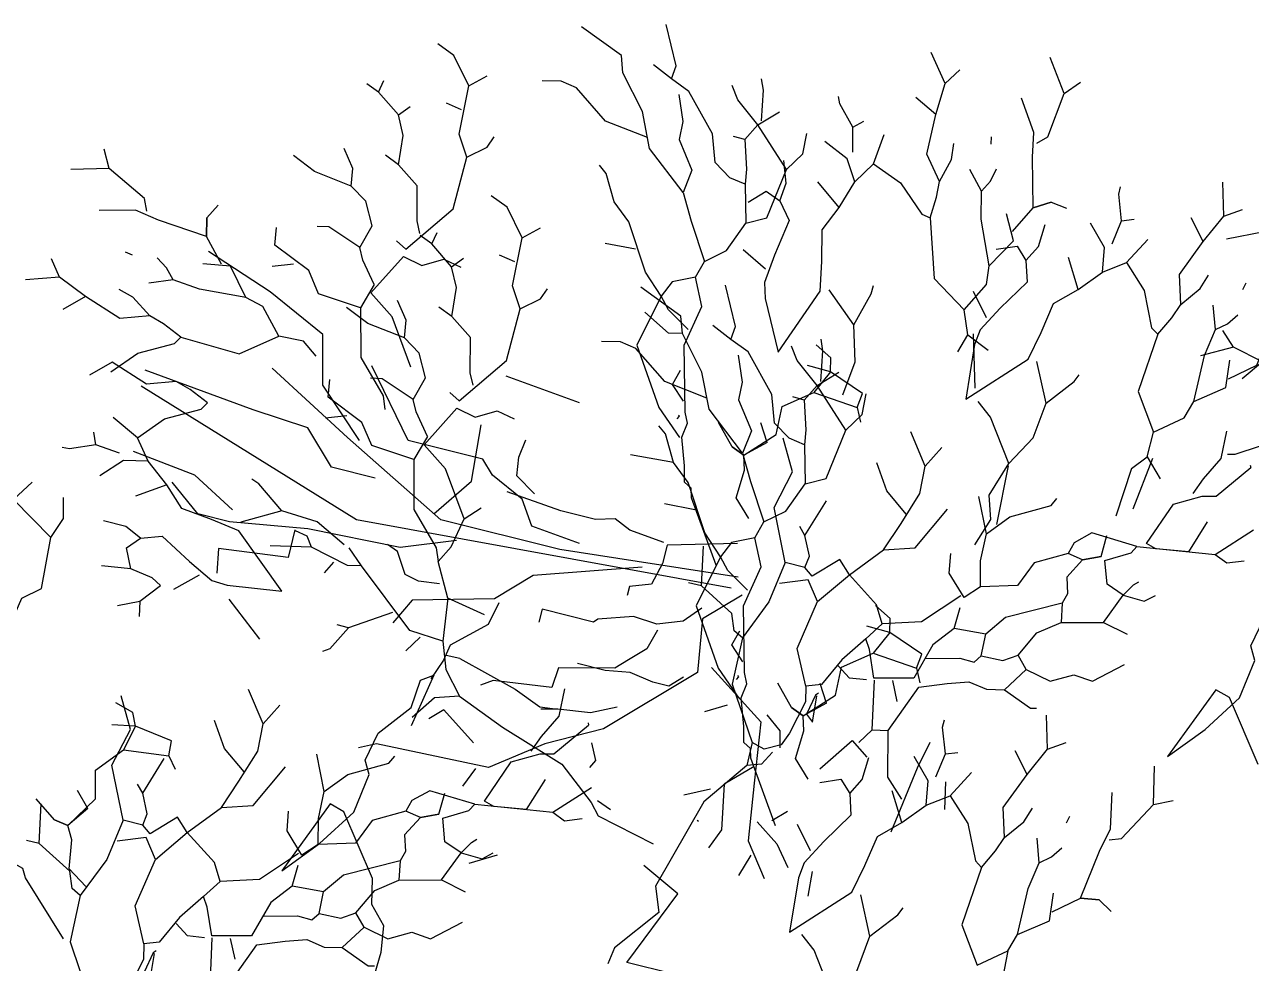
# Model space of a CAD drawing. Header units: metres. Extents: x -4.93 to 4.41, y -0.01 to 8.9.
# Drawn here: x -1.847 to 0.758, y 6.904 to 8.897 of the extents above; entities that cross this region are included whole.
import ezdxf

# ---------------------------------------------------------------- set-up
doc = ezdxf.new("R2010")
doc.units = ezdxf.units.M
doc.header["$LTSCALE"] = 0.2

msp = doc.modelspace()

# ---------------------------------------------------------------- linework, layer by layer
for p, q in [((-1.3255, 8.3296), (-1.4561, 8.4159)), ((-1.2139, 8.2392), (-1.3255, 8.3296)), ((-1.2139, 8.1319), (-1.2139, 8.2392)), ((0.1716, 8.1252), (0.168, 8.2406)), ((-1.3612, 8.0794), (-1.5907, 8.1635)), ((-1.1612, 8.0205), (-1.3213, 8.1677)), ((-1.0326, 8.0144), (-1.1093, 8.173)), ((-1.1422, 7.8459), (-1.5991, 8.1298)), ((-1.136, 8.0142), (-1.2139, 8.1319)), ((-0.6687, 8.0941), (-0.8245, 8.1509)), ((-1.2454, 8.0415), (-1.3612, 8.0794)), ((-1.1949, 7.9574), (-1.2454, 8.0415)), ((-0.8981, 7.9279), (-0.8771, 8.0478)), ((-0.9633, 7.8459), (-1.1612, 8.0205)), ((-0.8738, 7.9748), (-1.0326, 8.0144)), ((-0.7972, 7.9789), (-0.7822, 8.0158)), ((-1.4854, 7.9405), (-1.6159, 7.991)), ((-0.8533, 7.9406), (-0.8738, 7.9748)), ((-0.8013, 7.9392), (-0.7972, 7.9789)), ((0.5075, 7.8694), (0.5489, 7.9771)), ((-1.1022, 7.9342), (-1.1949, 7.9574)), ((0.2421, 7.9605), (0.2172, 7.8362)), ((-1.479, 7.8585), (-1.5338, 7.9258)), ((-1.4053, 7.8669), (-1.4854, 7.9405)), ((-0.978, 7.8585), (-0.8981, 7.9279)), ((-0.7903, 7.89), (-0.8533, 7.9406)), ((-0.7643, 7.9009), (-0.8013, 7.9392)), ((-0.7082, 7.8648), (-0.8219, 7.9055)), ((-0.7698, 7.8326), (-0.7903, 7.89)), ((-1.4116, 7.8417), (-1.479, 7.8585)), ((-0.3464, 7.7008), (-1.1422, 7.8459)), ((-0.7106, 7.7828), (-0.9633, 7.8459)), ((-0.6343, 7.8463), (-0.7082, 7.8648)), ((-0.5925, 7.8483), (-0.6343, 7.8463)), ((-0.5614, 7.824), (-0.5925, 7.8483)), ((-1.2453, 7.827), (-1.4116, 7.8417)), ((-1.2727, 7.8249), (-1.2874, 7.766)), ((-1.0496, 7.787), (-1.2453, 7.827)), ((-0.6685, 7.7957), (-0.7698, 7.8326)), ((-0.4895, 7.7978), (-0.5614, 7.824)), ((-0.9296, 7.8017), (-1.0496, 7.787)), ((-0.4827, 7.7919), (-0.4924, 7.7531)), ((-0.3331, 7.7958), (-0.4827, 7.7919)), ((-1.4348, 7.7849), (-1.439, 7.7323)), ((-1.2874, 7.766), (-1.4348, 7.7849)), ((-0.3317, 7.7239), (-0.7106, 7.7828)), ((-0.5358, 7.7451), (-0.767, 7.7273)), ((-0.4924, 7.7531), (-0.5157, 7.7094)), ((-0.767, 7.7273), (-0.8491, 7.6781)), ((-0.5623, 7.7046), (-0.5672, 7.6852)), ((-0.5157, 7.7094), (-0.5623, 7.7046)), ((-0.3233, 7.686), (-0.4075, 7.6356)), ((-1.0242, 7.6754), (-1.0652, 7.6275)), ((-0.8491, 7.6781), (-1.0242, 7.6754)), ((-0.8395, 7.6699), (-0.8627, 7.6234)), ((-0.7479, 7.656), (-0.7547, 7.6288)), ((-0.6391, 7.6288), (-0.7479, 7.656)), ((-0.6293, 7.6347), (-0.6391, 7.6288)), ((-0.5536, 7.6405), (-0.6293, 7.6347)), ((-0.504, 7.624), (-0.5536, 7.6405)), ((-0.4088, 7.658), (-0.4486, 7.6308)), ((-0.4075, 7.6356), (-0.4179, 7.522)), ((-0.8627, 7.6234), (-0.9434, 7.5797)), ((-0.503, 7.6114), (-0.5254, 7.5716)), ((-0.4486, 7.6308), (-0.504, 7.624)), ((-0.9434, 7.5797), (-0.9571, 7.5482)), ((-0.5254, 7.5716), (-0.5642, 7.5483)), ((-0.9571, 7.5482), (-0.9845, 7.5086)), ((-0.7129, 7.5318), (-0.7274, 7.49)), ((-0.5934, 7.5308), (-0.7129, 7.5318)), ((-0.6137, 7.5262), (-0.6726, 7.5409)), ((-0.5642, 7.5483), (-0.5934, 7.5308)), ((-0.3885, 7.5325), (-0.2832, 7.4168)), ((-0.8518, 7.5046), (-0.879, 7.4949)), ((-0.7274, 7.49), (-0.8518, 7.5046)), ((-0.4179, 7.522), (-0.6179, 7.4021)), ((-0.5611, 7.522), (-0.6137, 7.5262)), ((-0.5126, 7.501), (-0.5611, 7.522)), ((-0.4474, 7.5115), (-0.479, 7.4925)), ((-0.479, 7.4925), (-0.5126, 7.501)), ((-0.3548, 7.4526), (-0.4032, 7.4379)), ((-0.9568, 7.4421), (-0.9883, 7.4231)), ((-0.8936, 7.3727), (-0.9568, 7.4421)), ((-0.7147, 7.4442), (-0.7505, 7.4442)), ((-0.6452, 7.4358), (-0.7147, 7.4442)), ((-0.5884, 7.4484), (-0.6452, 7.4358)), ((-0.2705, 7.4316), (-0.2432, 7.3979)), ((-0.6179, 7.4021), (-0.742, 7.3706)), ((-0.2832, 7.4168), (-0.2978, 7.2864)), ((-0.2432, 7.3979), (-0.2431, 7.3621)), ((-1.0999, 7.3706), (-1.1378, 7.3621)), ((-0.862, 7.3201), (-1.0999, 7.3706)), ((-0.742, 7.3706), (-0.862, 7.3201)), ((-0.6431, 7.3727), (-0.6347, 7.3348)), ((-0.6347, 7.3348), (-0.6473, 7.3201)), ((-0.2979, 7.3222), (-0.361, 7.2843)), ((-0.8894, 7.318), (-0.9167, 7.2801)), ((-0.3905, 7.2738), (-0.4473, 7.2612)), ((-0.361, 7.2843), (-0.3673, 7.1876)), ((-0.2978, 7.2864), (-0.3104, 7.1644)), ((-0.2915, 7.2044), (-0.2494, 7.1581)), ((-0.3673, 7.1876), (-0.3946, 7.1497)), ((-0.3104, 7.1644), (-0.2767, 7.0845)), ((-0.2494, 7.1581), (-0.2262, 7.1077)), ((-0.8431, 7.1337), (-0.9038, 7.1164)), ((-0.305, 7.1337), (-0.331, 7.0904)), ((-0.1748, 7.099), (-0.1834, 7.047))]:
    msp.add_line(p, q)
at = {"flags": 128}
for points in [[(-0.4577, 8.7488), (-0.4489, 8.6914), (-0.4571, 8.6536), (-0.4297, 8.5884), (-0.4484, 8.5405), (-0.5196, 8.6342), (-0.5351, 8.7128), (-0.5762, 8.7946), (-0.579, 8.8318), (-0.6642, 8.8929)], [(-0.3174, 8.6534), (-0.3138, 8.5901), (-0.3168, 8.5582), (-0.3494, 8.5723), (-0.3806, 8.6047), (-0.3863, 8.6655), (-0.4366, 8.7556), (-0.473, 8.7821), (-0.4635, 8.8096), (-0.4842, 8.8974)], [(-0.9034, 8.767), (-0.9356, 8.8319), (-0.9695, 8.8562)], [(0.0885, 8.7062), (0.1079, 8.7724), (0.078, 8.8382)], [(-0.473, 8.7821), (-0.5112, 8.8117)], [(0.3029, 8.6457), (0.3261, 8.659), (0.3605, 8.7513), (0.3312, 8.8271)], [(-0.9077, 8.6159), (-0.9239, 8.665), (-0.9034, 8.767), (-0.8649, 8.7882)], [(-0.2823, 8.6927), (-0.278, 8.7581), (-0.2817, 8.7825)], [(0.1079, 8.7724), (0.1388, 8.801)], [(-1.0956, 8.7539), (-1.1204, 8.7716)], [(-1.0532, 8.7055), (-1.0956, 8.7539), (-1.0843, 8.7784)], [(-0.5241, 8.6578), (-0.6133, 8.6925), (-0.6752, 8.7629), (-0.7078, 8.777), (-0.7475, 8.7779)], [(-0.2897, 8.6844), (-0.3324, 8.7376), (-0.3444, 8.7679)], [(0.3605, 8.7513), (0.3956, 8.7752)], [(-0.9188, 8.7161), (-0.9513, 8.7302)], [(-0.0879, 8.6264), (-0.0883, 8.6792), (-0.1157, 8.729), (-0.1182, 8.7449)], [(-0.0444, 8.6014), (0.0128, 8.5611), (0.0585, 8.4945), (0.076, 8.4868), (0.0897, 8.5309), (0.0961, 8.5642), (0.0691, 8.6219), (0.0885, 8.7062), (0.0456, 8.7423)], [(0.2506, 8.4578), (0.295, 8.508), (0.2933, 8.6159), (0.2963, 8.6685), (0.2701, 8.7408)], [(-1.0074, 8.4539), (-1.0136, 8.4806), (-1.013, 8.5553), (-1.0529, 8.5999), (-1.0428, 8.6616), (-1.0532, 8.7055), (-1.028, 8.7235)], [(-0.2288, 8.5893), (-0.2897, 8.6844), (-0.2436, 8.7123)], [(-0.2897, 8.6844), (-0.3174, 8.6534), (-0.3416, 8.66)], [(-0.0883, 8.6792), (-0.065, 8.6924)], [(-1.0373, 8.4205), (-0.9365, 8.5063), (-0.9077, 8.6159), (-0.8644, 8.6374), (-0.8497, 8.6589)], [(-0.3781, 7.7497), (-0.4305, 7.8928), (-0.4317, 7.9134), (-0.4459, 7.9261), (-0.4454, 7.9603), (-0.4512, 8.0211), (-0.4394, 8.0511), (-0.4439, 8.0747), (-0.4462, 8.2167), (-0.4088, 8.299), (-0.4225, 8.3609), (-0.403, 8.3946), (-0.3566, 8.4178), (-0.3154, 8.4757), (-0.2708, 8.4869), (-0.2288, 8.5893), (-0.1942, 8.623), (-0.1855, 8.6664)], [(-0.0836, 8.5632), (-0.0444, 8.6014), (-0.0217, 8.6642)], [(0.2059, 8.6591), (0.205, 8.6434)], [(-1.6674, 8.5915), (-1.6779, 8.6326)], [(-1.1045, 8.3453), (-1.1289, 8.3971), (-1.1351, 8.4238), (-1.1091, 8.4697), (-1.1224, 8.5222), (-1.1535, 8.5546), (-1.1501, 8.5921), (-1.1683, 8.6339)], [(-0.117, 8.509), (-0.0836, 8.5632), (-0.0999, 8.6125), (-0.1473, 8.6488)], [(0.0961, 8.5642), (0.1212, 8.6111), (0.1265, 8.6445)], [(-1.1535, 8.5546), (-1.2315, 8.5852), (-1.2762, 8.6192)], [(-1.0529, 8.5999), (-1.0802, 8.6198)], [(-0.4225, 8.3609), (-0.472, 8.351), (-0.4949, 8.3204), (-0.5287, 8.3717), (-0.5641, 8.4785), (-0.595, 8.5212), (-0.6119, 8.5814), (-0.6264, 8.5989)], [(-0.3107, 8.52), (-0.2723, 8.5437), (-0.2431, 8.5229), (-0.2298, 8.5603), (-0.2349, 8.6089)], [(-1.5876, 8.5014), (-1.5922, 8.5278), (-1.6674, 8.5915), (-1.7487, 8.5896)], [(0.076, 8.4868), (0.0844, 8.3583), (0.148, 8.2918), (0.1959, 8.3452), (0.2016, 8.3853), (0.1847, 8.484), (0.1848, 8.5435), (0.1604, 8.5898)], [(0.1848, 8.5435), (0.2039, 8.5649), (0.2167, 8.5911)], [(-0.3168, 8.5582), (-0.3154, 8.4757)], [(-0.2431, 8.5229), (-0.223, 8.4813), (-0.2542, 8.4079), (-0.2754, 8.3496), (-0.274, 8.3158), (-0.2468, 8.2019), (-0.1574, 8.3316), (-0.1539, 8.3943), (-0.1534, 8.4617), (-0.117, 8.509), (-0.1622, 8.5632)], [(0.4626, 8.4319), (0.4827, 8.4807), (0.4767, 8.5373), (0.4806, 8.5529)], [(0.6561, 8.4371), (0.6998, 8.4906), (0.6976, 8.5628)], [(-0.7902, 8.4447), (-0.8224, 8.5096), (-0.8563, 8.5339)], [(-0.4484, 8.5405), (-0.4316, 8.4803), (-0.403, 8.3946)], [(0.295, 8.508), (0.3328, 8.5205), (0.3657, 8.5074)], [(0.3328, 8.5205), (0.295, 8.508)], [(-1.4286, 8.3885), (-1.4608, 8.4473), (-1.5628, 8.4823), (-1.6113, 8.503), (-1.6882, 8.5029)], [(-1.4608, 8.4473), (-1.4597, 8.487), (-1.4361, 8.5136)], [(0.2016, 8.3853), (0.2529, 8.4385), (0.2382, 8.4955)], [(0.6998, 8.4906), (0.7393, 8.505)], [(-1.4597, 8.487), (-1.4608, 8.4473)], [(-1.1351, 8.4238), (-1.2011, 8.4677), (-1.2258, 8.4688)], [(0.216, 8.4202), (0.2606, 8.4271), (0.2794, 8.3967), (0.3062, 8.426), (0.3204, 8.4728)], [(0.3902, 8.335), (0.4421, 8.372), (0.4461, 8.4237), (0.4166, 8.4756)], [(0.4827, 8.4807), (0.5093, 8.4839)], [(0.493, 8.392), (0.5302, 8.3327), (0.5464, 8.2536), (0.5595, 8.2397), (0.5893, 8.275), (0.6081, 8.3033), (0.6056, 8.3669), (0.6561, 8.4371), (0.6306, 8.487)], [(-1.1045, 8.3453), (-1.1336, 8.296), (-1.2226, 8.326), (-1.2436, 8.3749), (-1.3156, 8.4288), (-1.3122, 8.4663)], [(-0.9824, 8.4315), (-1.0072, 8.4492)], [(-0.94, 8.3831), (-0.9824, 8.4315), (-0.9711, 8.456)], [(-0.7945, 8.2936), (-0.8107, 8.3427), (-0.7902, 8.4447), (-0.7517, 8.4659)], [(0.879, 8.3817), (0.8701, 8.4068), (0.7852, 8.457), (0.7054, 8.4414)], [(-1.0373, 8.4205), (-1.0573, 8.4385)], [(-0.5497, 8.4205), (-0.6139, 8.4328)], [(-0.3209, 8.4195), (-0.2738, 8.3787)], [(0.4421, 8.372), (0.493, 8.392), (0.5382, 8.4411)], [(-1.773, 8.3611), (-1.7894, 8.3998)], [(-1.6331, 8.4148), (-1.6187, 8.4086)], [(-1.5316, 8.3556), (-1.5452, 8.3809), (-1.5655, 8.4018)], [(-1.3771, 8.3177), (-1.4097, 8.3841), (-1.4683, 8.3896)], [(-1.0265, 8.1702), (-1.0666, 8.2768), (-1.1115, 8.3275), (-1.042, 8.4052), (-1.0036, 8.3859), (-0.9567, 8.3996), (-0.9208, 8.3826)], [(-0.8942, 8.1316), (-0.9004, 8.1582), (-0.8999, 8.2329), (-0.9397, 8.2775), (-0.9296, 8.3392), (-0.94, 8.3831), (-0.9148, 8.4012)], [(-0.8056, 8.3938), (-0.8382, 8.4078)], [(0.2794, 8.3967), (0.2818, 8.3506), (0.2246, 8.295), (0.1824, 8.2495), (0.1706, 8.2178), (0.1516, 8.1023), (0.2842, 8.1872), (0.3118, 8.2436), (0.3383, 8.3055), (0.3902, 8.335), (0.3696, 8.4025)], [(0.7093, 8.1452), (0.7697, 8.1743), (0.8099, 8.2744), (0.8331, 8.3218), (0.8369, 8.3985)], [(-1.2761, 8.3889), (-1.3211, 8.384)], [(0.6081, 8.3033), (0.6495, 8.3367), (0.6673, 8.3655)], [(-1.7173, 8.3203), (-1.773, 8.3611), (-1.845, 8.3553)], [(-1.5152, 8.234), (-1.3915, 8.1983), (-1.3073, 8.2356), (-1.3413, 8.2988), (-1.3771, 8.3177), (-1.4756, 8.3354), (-1.5316, 8.3556), (-1.5834, 8.3485)], [(-0.3316, 8.1955), (-0.3229, 8.1381), (-0.3311, 8.1003), (-0.3036, 8.0351), (-0.3224, 7.9872), (-0.3935, 8.0809), (-0.409, 8.1595), (-0.4501, 8.2413), (-0.453, 8.2785), (-0.5382, 8.3396)], [(-0.1913, 8.1001), (-0.1878, 8.0368), (-0.1908, 8.0049), (-0.2233, 8.019), (-0.2545, 8.0514), (-0.2603, 8.1122), (-0.3106, 8.2023), (-0.347, 8.2288), (-0.3374, 8.2564), (-0.3582, 8.3441)], [(-0.0863, 8.2602), (-0.0489, 8.3254), (-0.0445, 8.3432)], [(0.7461, 8.3481), (0.7392, 8.334)], [(-1.6639, 8.1598), (-1.6065, 8.1999), (-1.5284, 8.2202), (-1.5152, 8.234), (-1.552, 8.262), (-1.5812, 8.2793), (-1.6446, 8.2734), (-1.7173, 8.3203), (-1.7658, 8.2922)], [(-1.5812, 8.2793), (-1.6168, 8.3188), (-1.6464, 8.3351)], [(-0.9914, 8.0229), (-1.0157, 8.0748), (-1.0219, 8.1014), (-0.9959, 8.1473), (-1.0092, 8.1998), (-1.0404, 8.2322), (-1.0369, 8.2697), (-1.0551, 8.3116)], [(-0.9241, 8.0982), (-0.8233, 8.184), (-0.7945, 8.2936), (-0.7512, 8.315), (-0.7365, 8.3365)], [(-0.4949, 8.3204), (-0.5471, 8.2166), (-0.5, 8.0843), (-0.4559, 8.0208)], [(-0.4798, 8.2918), (-0.4949, 8.3204)], [(-0.1093, 8.111), (-0.0829, 8.1814), (-0.0863, 8.2602), (-0.1382, 8.3339)], [(0.1676, 8.3316), (0.1952, 8.2756)], [(-1.0404, 8.2322), (-1.1183, 8.2628), (-1.1631, 8.2968)], [(-1.1336, 8.296), (-1.1332, 8.1905), (-1.0858, 8.1089), (-1.0818, 8.0798)], [(-0.9397, 8.2775), (-0.967, 8.2974)], [(-0.4501, 8.2413), (-0.4795, 8.2421), (-0.5297, 8.2869)], [(-0.4798, 8.2918), (-0.4378, 8.2497)], [(0.1351, 8.2027), (0.1562, 8.2385), (0.148, 8.2918)], [(0.5595, 8.2397), (0.5175, 8.118), (0.5503, 8.032), (0.6152, 8.0627), (0.636, 8.0974), (0.6587, 8.1949), (0.6818, 8.2498), (0.6773, 8.3019)], [(0.6818, 8.2498), (0.7078, 8.262), (0.7297, 8.2813)], [(-1.2279, 8.1931), (-1.2545, 8.2252), (-1.3073, 8.2356)], [(-0.347, 8.2288), (-0.3852, 8.2584)], [(0.1562, 8.2385), (0.1992, 8.2058)], [(0.7199, 8.2121), (0.6973, 8.2475)], [(-0.398, 8.1045), (-0.4873, 8.1392), (-0.5492, 8.2096), (-0.5817, 8.2237), (-0.6215, 8.2246)], [(-0.1637, 8.1311), (-0.2064, 8.1843), (-0.2184, 8.2146)], [(-0.0791, 8.084), (-0.0673, 8.114), (-0.1358, 8.1602), (-0.1351, 8.1896), (-0.166, 8.2173)], [(-0.1562, 8.1394), (-0.1519, 8.2048), (-0.1557, 8.2292)], [(0.7818, 8.1812), (0.7199, 8.2121), (0.65, 8.1942)], [(0.243, 7.9652), (0.2947, 8.0198), (0.3221, 8.0937), (0.3028, 8.1818)], [(0.636, 8.0974), (0.7039, 8.1266), (0.7124, 8.1849)], [(0.8615, 8.032), (0.9112, 8.0813), (0.9848, 8.1144), (0.9955, 8.1303), (0.9545, 8.1516), (0.9228, 8.1638), (0.8613, 8.1473), (0.7818, 8.1812), (0.7386, 8.1454)], [(-1.6074, 8.0202), (-1.5501, 8.0603), (-1.4719, 8.0806), (-1.4587, 8.0945), (-1.4956, 8.1224), (-1.5247, 8.1397), (-1.5882, 8.1339), (-1.6608, 8.1807), (-1.7094, 8.1527)], [(-0.4475, 8.0975), (-0.471, 8.1335), (-0.4544, 8.1638)], [(-0.1358, 8.1602), (-0.1842, 8.1734)], [(-0.1358, 8.1602), (-0.1707, 8.1162)], [(-0.1028, 8.036), (-0.1637, 8.1311), (-0.1176, 8.1591)], [(-0.9914, 8.0229), (-1.0204, 7.9737), (-1.1094, 8.0036), (-1.1304, 8.0525), (-1.2025, 8.1064), (-1.199, 8.1439)], [(-1.0219, 8.1014), (-1.0879, 8.1454), (-1.1126, 8.1464)], [(-0.1637, 8.1311), (-0.1913, 8.1001), (-0.2155, 8.1067)], [(0.3221, 8.0937), (0.3819, 8.1394), (0.3928, 8.154)], [(-0.9241, 8.0982), (-0.9441, 8.1161)], [(-0.309, 7.8488), (-0.336, 7.8926), (-0.3179, 7.9515), (-0.3197, 7.9832), (-0.2506, 8.0267), (-0.2381, 8.0862), (-0.1707, 8.1162), (-0.0791, 8.084), (-0.0719, 8.0534)], [(-0.2521, 7.1964), (-0.3045, 7.3395), (-0.3057, 7.3601), (-0.3199, 7.3728), (-0.3194, 7.407), (-0.3252, 7.4678), (-0.3133, 7.4978), (-0.3178, 7.5214), (-0.3202, 7.6634), (-0.2827, 7.7457), (-0.2965, 7.8076), (-0.2769, 7.8413), (-0.2306, 7.8645), (-0.1894, 7.9224), (-0.1447, 7.9336), (-0.1028, 8.036), (-0.0682, 8.0697), (-0.0595, 8.1131)], [(-0.9133, 7.8479), (-0.9534, 7.9544), (-0.9983, 8.0051), (-0.9288, 8.0828), (-0.8904, 8.0635), (-0.8435, 8.0772), (-0.8076, 8.0602)], [(0.1713, 7.7931), (0.2049, 7.8465), (0.2015, 7.8981), (0.243, 7.9652), (0.2041, 8.0641), (0.1777, 8.097)], [(-1.5848, 7.9703), (-1.6074, 8.0202), (-1.6587, 8.0628)], [(-1.1629, 8.0666), (-1.2079, 8.0617)], [(-0.4613, 8.0602), (-0.4561, 8.0661), (-0.4586, 8.0683)], [(-0.2703, 8.0098), (-0.3197, 7.9832), (-0.3445, 8.0009), (-0.3735, 8.0524)], [(-0.2703, 8.0098), (-0.2838, 8.0519)], [(-1.6954, 8.0053), (-1.7, 8.0317)], [(-0.2965, 7.8076), (-0.346, 7.7977), (-0.3689, 7.7671), (-0.4027, 7.8184), (-0.438, 7.9252), (-0.469, 7.9679), (-0.4859, 8.0281), (-0.5003, 8.0456)], [(0.0656, 7.96), (0.0349, 8.033)], [(0.5038, 7.9549), (0.5372, 7.9798), (0.5503, 8.032)], [(0.6349, 7.9016), (0.6567, 7.9331), (0.6942, 7.9762), (0.7063, 8.0338)], [(-1.6456, 7.9877), (-1.6954, 8.0053), (-1.7517, 7.9964), (-1.7674, 7.9995)], [(-0.3445, 8.0009), (-0.3197, 7.9832)], [(-0.19, 7.7444), (-0.2316, 7.7552), (-0.2555, 7.8719), (-0.2162, 7.9476), (-0.2359, 8.0195)], [(-0.1908, 8.0049), (-0.1894, 7.9224)], [(-0.0228, 7.782), (0.0144, 7.8383), (0.0545, 7.9019), (0.0656, 7.96), (0.1009, 7.9993)], [(0.8293, 7.9936), (0.7772, 8.0025), (0.7233, 7.9843), (0.7073, 7.9846)], [(-1.0204, 7.9737), (-1.02, 7.8681), (-0.9726, 7.7866), (-0.9686, 7.7574)], [(-0.469, 7.9679), (-0.5604, 7.9835)], [(-0.3224, 7.9872), (-0.3055, 7.927), (-0.2769, 7.8413)], [(0.5372, 7.9798), (0.5642, 7.9329)], [(-1.5451, 7.9205), (-1.5848, 7.9703), (-1.6366, 7.9717), (-1.6869, 7.9395)], [(0.0255, 7.8577), (-0.016, 7.9072), (-0.0374, 7.9671)], [(0.5038, 7.9549), (0.4706, 7.8538)], [(0.6252, 7.7781), (0.5553, 7.7844), (0.5358, 7.7955), (0.5925, 7.8793), (0.6537, 7.8961), (0.6833, 7.896), (0.7569, 7.9573)], [(0.7557, 7.9619), (0.7569, 7.9573)], [(-1.7911, 7.8086), (-1.8702, 7.8891), (-1.8309, 7.926)], [(-1.601, 7.8066), (-1.5551, 7.8114), (-1.4966, 7.7572), (-1.449, 7.7173), (-1.4167, 7.7072), (-1.3004, 7.6942), (-1.392, 7.8223), (-1.4498, 7.8469), (-1.513, 7.8702), (-1.5451, 7.9205), (-1.6115, 7.8964)], [(-1.3007, 7.8649), (-1.3493, 7.9223), (-1.3645, 7.9324)], [(0.1955, 7.8164), (0.1796, 7.8951)], [(-1.7642, 6.9563), (-1.845, 7.0856), (-1.8504, 7.1055), (-1.8669, 7.115), (-1.8735, 7.1485), (-1.8917, 7.2068), (-1.8863, 7.2386), (-1.8955, 7.2608), (-1.9271, 7.3992), (-1.9073, 7.4875), (-1.9336, 7.5453), (-1.9214, 7.5822), (-1.8808, 7.6145), (-1.8524, 7.6796), (-1.811, 7.6998), (-1.7911, 7.8086), (-1.7641, 7.8487), (-1.7645, 7.893)], [(-0.8701, 7.6438), (-0.9483, 7.6792), (-0.9686, 7.7574), (-0.9409, 7.7883), (-0.9133, 7.8479), (-0.8773, 7.8713)], [(-0.4237, 7.8672), (-0.4879, 7.8795)], [(-0.0955, 7.7292), (-0.1158, 7.7614), (-0.1744, 7.7265), (-0.19, 7.7444), (-0.1802, 7.7684), (-0.1899, 7.8127), (-0.1442, 7.886)], [(0.1411, 7.6848), (0.0578, 7.629), (-0.0258, 7.625), (-0.0377, 7.6653), (-0.0955, 7.7292), (-0.0228, 7.782), (0.0442, 7.7864), (0.1129, 7.8686)], [(0.5153, 7.7891), (0.4195, 7.8179), (0.3817, 7.7968), (0.3689, 7.7744), (0.2971, 7.7547), (0.2618, 7.7064), (0.1828, 7.7036), (0.1833, 7.7588), (0.1955, 7.8164), (0.2456, 7.8524), (0.3328, 7.8763), (0.3451, 7.8912)], [(-1.6213, 7.7421), (-1.6304, 7.7862), (-1.601, 7.8066), (-1.6317, 7.8319), (-1.6791, 7.8436)], [(-1.1682, 7.7926), (-1.2254, 7.8414), (-1.3007, 7.8649), (-1.3876, 7.8411)], [(-1.1316, 7.7483), (-1.1611, 7.7491), (-1.2379, 7.7877), (-1.2471, 7.811), (-1.2715, 7.8223)], [(-0.1899, 7.8127), (-0.2009, 7.8318)], [(0.6252, 7.7781), (0.6653, 7.8417)], [(0.6811, 7.7721), (0.7628, 7.8249)], [(-1.2379, 7.7877), (-1.3254, 7.7907)], [(-0.9659, 7.7099), (-1.0107, 7.7154), (-1.0385, 7.7297), (-1.0547, 7.7788), (-1.0762, 7.7935)], [(0.3998, 7.7607), (0.4389, 7.7681), (0.4513, 7.8126)], [(-0.9483, 7.6792), (-0.9591, 7.588), (-1.0287, 7.6112), (-1.1316, 7.7483), (-1.1576, 7.7866)], [(-0.3689, 7.7671), (-0.421, 7.6633), (-0.374, 7.531), (-0.3299, 7.4675)], [(-0.2316, 7.7552), (-0.2663, 7.6717), (-0.3226, 7.5954), (-0.3399, 7.6104), (-0.345, 7.6468), (-0.4096, 7.7055), (-0.4055, 7.7897)], [(-0.3538, 7.7385), (-0.3689, 7.7671)], [(0.1828, 7.7036), (0.148, 7.6809), (0.1166, 7.7323), (0.1199, 7.7743)], [(0.4389, 7.7681), (0.3998, 7.7607), (0.3689, 7.7744)], [(0.4861, 7.6857), (0.4518, 7.7092), (0.447, 7.7596), (0.5026, 7.7757), (0.5153, 7.7891), (0.6811, 7.7721), (0.7058, 7.7542), (0.7432, 7.7587)], [(-1.6497, 7.664), (-1.602, 7.6729), (-1.5583, 7.7067), (-1.5759, 7.7227), (-1.6213, 7.7421), (-1.6834, 7.7479)], [(-1.1908, 7.7561), (-1.211, 7.7336)], [(-0.3538, 7.7385), (-0.3117, 7.6964)], [(0.3998, 7.7607), (0.3662, 7.7243), (0.3678, 7.6886), (0.3567, 7.6691), (0.236, 7.6385), (0.194, 7.6031), (0.1273, 7.6152), (0.1398, 7.6598)], [(-1.5302, 7.6984), (-1.4758, 7.7288)], [(-0.4096, 7.7055), (-0.4368, 7.712)], [(-0.1628, 7.6721), (-0.1829, 7.7184), (-0.2441, 7.7106)], [(-0.0606, 7.5933), (-0.1117, 7.5488), (-0.1548, 7.4959), (-0.1876, 7.4927), (-0.2063, 7.573), (-0.1628, 7.6721), (-0.0955, 7.7292)], [(0.4861, 7.6857), (0.5079, 7.7081), (0.5193, 7.7145)], [(-1.602, 7.6729), (-1.6036, 7.6407)], [(-1.3475, 7.5924), (-1.4124, 7.6774)], [(0.0469, 7.5307), (0.0587, 7.5607), (-0.0098, 7.6069), (-0.009, 7.6363), (-0.04, 7.664)], [(0.3567, 7.6691), (0.354, 7.6281)], [(0.4444, 7.6282), (0.4861, 7.6857), (0.5307, 7.6733), (0.5544, 7.6855)], [(-1.0657, 7.6488), (-1.1592, 7.6166), (-1.1834, 7.6232)], [(0.7727, 7.3266), (0.7116, 7.4685), (0.6824, 7.4852), (0.5798, 7.3435), (0.6602, 7.4009), (0.7331, 7.4678), (0.7655, 7.5474), (0.7572, 7.578), (0.7849, 7.6357)], [(-1.1592, 7.6166), (-1.1988, 7.5723), (-1.2144, 7.5666)], [(-0.3215, 7.5442), (-0.3449, 7.5802), (-0.3284, 7.6105)], [(0.1273, 7.6152), (0.0818, 7.5805), (0.0413, 7.5094), (-0.0436, 7.51), (-0.0528, 7.5708), (-0.0606, 7.5933), (-0.0258, 7.625)], [(-0.0098, 7.6069), (-0.0582, 7.6201)], [(0.2803, 7.5281), (0.2629, 7.5587), (0.3026, 7.6058), (0.354, 7.6281), (0.4444, 7.6282), (0.4947, 7.6034)], [(-1.0072, 7.5965), (-1.0374, 7.5678)], [(-0.9591, 7.588), (-0.9526, 7.5281), (-0.9233, 7.4717), (-0.9763, 7.468), (-1.024, 7.4264)], [(-0.3226, 7.5954), (-0.344, 7.4966), (-0.302, 7.3733), (-0.3132, 7.3242), (-0.4047, 7.2473), (-0.5068, 7.0681), (-0.4998, 7.0125), (-0.5942, 6.9372), (-0.6086, 6.9029)], [(-0.0098, 7.6069), (-0.0446, 7.5629)], [(0.1844, 7.5569), (0.194, 7.6031)], [(-0.9229, 7.5512), (-0.9519, 7.5575)], [(-0.183, 7.2955), (-0.21, 7.3393), (-0.1919, 7.3982), (-0.1936, 7.4299), (-0.1246, 7.4734), (-0.112, 7.5329), (-0.0446, 7.5629), (0.0469, 7.5307), (0.0541, 7.5001)], [(0.0651, 7.5513), (0.139, 7.5518), (0.1692, 7.5437), (0.1844, 7.5569), (0.2306, 7.5474), (0.2629, 7.5587)], [(-0.9229, 7.5512), (-0.805, 7.4863), (-0.7529, 7.4487), (-0.7257, 7.4454)], [(-0.0588, 7.5058), (-0.0953, 7.5098), (-0.119, 7.5362)], [(0.2338, 7.485), (0.2803, 7.5281), (0.3307, 7.5033), (0.3811, 7.5171), (0.4211, 7.5034), (0.4887, 7.5384)], [(-1.1078, 6.8646), (-1.0898, 6.9279), (-1.0838, 6.9838), (-1.1094, 7.0294), (-1.108, 7.084), (-1.1691, 7.2259), (-1.1983, 7.2426), (-1.3009, 7.1009), (-1.2205, 7.1583), (-1.1476, 7.2252), (-1.1152, 7.3048), (-1.1236, 7.3354), (-1.0958, 7.3931), (-1.0261, 7.4476), (-1.0059, 7.5057), (-0.9782, 7.5158), (-1.0257, 7.4086)], [(-0.3353, 7.5069), (-0.3301, 7.5128), (-0.3326, 7.515)], [(-0.047, 7.3997), (-0.0423, 7.5054)], [(-0.0042, 7.5044), (0.0055, 7.4601)], [(-1.3404, 7.413), (-1.3711, 7.4859)], [(-0.7711, 7.3545), (-0.7494, 7.386), (-0.7119, 7.4292), (-0.6997, 7.4868)], [(-0.1876, 7.4927), (-0.1884, 7.4596), (-0.2226, 7.3926), (-0.2405, 7.368), (-0.2767, 7.3589), (-0.302, 7.3733)], [(-0.1443, 7.4565), (-0.1936, 7.4299), (-0.2184, 7.4476), (-0.2475, 7.4991)], [(-0.1613, 7.4777), (-0.1675, 7.4735), (-0.1868, 7.4329), (-0.1741, 7.4166), (-0.1646, 7.4719)], [(-0.1443, 7.4565), (-0.1578, 7.4986)], [(0.0163, 7.2527), (-0.0138, 7.2995), (-0.0129, 7.3984), (0.0523, 7.4903), (0.1125, 7.4985), (0.1584, 7.5021), (0.1957, 7.486), (0.2338, 7.485), (0.2889, 7.4458), (0.302, 7.4461)], [(-1.5961, 7.1973), (-1.6377, 7.2081), (-1.6615, 7.3249), (-1.6223, 7.4006), (-1.642, 7.4724)], [(-1.5405, 7.3449), (-1.5352, 7.3768), (-1.6117, 7.4079), (-1.617, 7.4368), (-1.653, 7.4575)], [(-1.4289, 7.235), (-1.3917, 7.2912), (-1.3516, 7.3548), (-1.3404, 7.413), (-1.3051, 7.4522)], [(-0.9233, 7.4717), (-0.8322, 7.4054), (-0.7064, 7.3274), (-0.6439, 7.246), (-0.6288, 7.2174), (-0.5119, 7.158)], [(-0.2184, 7.4476), (-0.1936, 7.4299)], [(0.2819, 7.3052), (0.3256, 7.3587), (0.3235, 7.4309)], [(-1.6117, 7.4079), (-1.6617, 7.4108)], [(-1.6117, 7.4079), (-1.6367, 7.3576)], [(-1.3806, 7.3107), (-1.4221, 7.3601), (-1.4435, 7.42)], [(-0.7808, 7.231), (-0.8508, 7.2373), (-0.8703, 7.2484), (-0.8135, 7.3322), (-0.7524, 7.349), (-0.7227, 7.3489), (-0.6491, 7.4102)], [(-0.6504, 7.4148), (-0.6491, 7.4102)], [(-0.0751, 7.3731), (-0.047, 7.3997), (-0.0129, 7.3984)], [(0.0884, 7.3), (0.1086, 7.3488), (0.1026, 7.4054), (0.1064, 7.421)], [(-0.1584, 7.3174), (-0.0894, 7.3774), (-0.0582, 7.3416)], [(-0.0065, 7.1831), (0.0491, 7.3192), (0.0761, 7.3735)], [(-1.717, 7.0675), (-1.7525, 7.1047), (-1.7469, 7.1662), (-1.7551, 7.1968), (-1.6966, 7.2536), (-1.6965, 7.3144), (-1.6367, 7.3576), (-1.5405, 7.3449), (-1.5271, 7.3165)], [(-1.2106, 7.2694), (-1.2264, 7.348)], [(-0.2584, 7.3524), (-0.2819, 7.3271), (-0.3132, 7.3242)], [(0.1086, 7.3488), (0.1351, 7.3521)], [(0.1189, 7.2602), (0.156, 7.2008), (0.1722, 7.1217), (0.1854, 7.1078), (0.2151, 7.1432), (0.2339, 7.1714), (0.2314, 7.2351), (0.2819, 7.3052), (0.2564, 7.3551)], [(0.3256, 7.3587), (0.3651, 7.3731)], [(-1.5015, 7.1822), (-1.5219, 7.2144), (-1.5805, 7.1794), (-1.5961, 7.1973), (-1.5863, 7.2214), (-1.5959, 7.2656), (-1.5503, 7.3389)], [(-1.2649, 7.1377), (-1.3483, 7.082), (-1.4318, 7.078), (-1.4437, 7.1183), (-1.5015, 7.1822), (-1.4289, 7.235), (-1.3618, 7.2394), (-1.2931, 7.3215)], [(-0.8907, 7.242), (-0.9866, 7.2708), (-1.0244, 7.2497), (-1.0371, 7.2273), (-1.109, 7.2076), (-1.1442, 7.1593), (-1.2232, 7.1566), (-1.2227, 7.2118), (-1.2106, 7.2694), (-1.1604, 7.3053), (-1.0733, 7.3292), (-1.0609, 7.3441)], [(-0.1582, 7.2884), (-0.1136, 7.2953), (-0.0948, 7.2648), (-0.068, 7.2942), (-0.0538, 7.3409)], [(0.0161, 7.2031), (0.0679, 7.2402), (0.072, 7.2919), (0.0424, 7.3437)], [(0.4561, 7.1663), (0.4827, 7.1696), (0.5502, 7.2413), (0.5525, 7.3226)], [(0.0679, 7.2402), (0.1189, 7.2602), (0.1641, 7.3092)], [(-1.7123, 7.233), (-1.7342, 7.2714)], [(-1.5959, 7.2656), (-1.6069, 7.2848)], [(-0.7808, 7.231), (-0.7407, 7.2947)], [(-0.7249, 7.225), (-0.6432, 7.2778)], [(-0.0948, 7.2648), (-0.0924, 7.2187), (-0.1496, 7.1631), (-0.1918, 7.1176), (-0.2035, 7.0859), (-0.2226, 6.9704), (-0.09, 7.0553), (-0.0624, 7.1117), (-0.0358, 7.1736), (0.0161, 7.2031), (-0.0046, 7.2706)], [(0.107, 7.2307), (0.1097, 7.2898)], [(-1.7123, 7.233), (-1.7551, 7.1968), (-1.7831, 7.209), (-1.8221, 7.2535)], [(-1.0062, 7.2136), (-0.9672, 7.221), (-0.9547, 7.2656)], [(-0.6025, 7.23), (-0.6306, 7.2491)], [(0.3351, 7.0133), (0.3955, 7.0425), (0.4358, 7.1426), (0.4589, 7.1899), (0.4628, 7.2667)], [(0.5502, 7.2413), (0.5918, 7.2497)], [(-1.6377, 7.2081), (-1.6723, 7.1246), (-1.7287, 7.0483), (-1.7459, 7.0633), (-1.751, 7.0997), (-1.8156, 7.1585), (-1.8116, 7.2426)], [(-1.2232, 7.1566), (-1.2581, 7.1338), (-1.2894, 7.1852), (-1.2862, 7.2272)], [(-0.9672, 7.221), (-1.0062, 7.2136), (-1.0371, 7.2273)], [(-0.9199, 7.1386), (-0.9543, 7.1621), (-0.9591, 7.2126), (-0.9035, 7.2286), (-0.8907, 7.242), (-0.7249, 7.225), (-0.7003, 7.2071), (-0.6629, 7.2116)], [(-0.2598, 7.2074), (-0.2266, 7.2272)], [(0.2339, 7.1714), (0.2753, 7.2049), (0.2931, 7.2336)], [(-1.7831, 7.209), (-1.7551, 7.1968)], [(-1.0062, 7.2136), (-1.0398, 7.1773), (-1.0382, 7.1415), (-1.0493, 7.122), (-1.17, 7.0914), (-1.2121, 7.056), (-1.2787, 7.0682), (-1.2663, 7.1127)], [(-0.4155, 7.2057), (-0.4184, 7.2074)], [(-0.2065, 7.1997), (-0.179, 7.1438)], [(0.3719, 7.2162), (0.365, 7.2021)], [(-1.8156, 7.1585), (-1.8429, 7.165)], [(-1.5689, 7.125), (-1.589, 7.1713), (-1.6501, 7.1636)], [(-1.4667, 7.0462), (-1.5178, 7.0018), (-1.5608, 6.9489), (-1.5936, 6.9456), (-1.6124, 7.026), (-1.5689, 7.125), (-1.5015, 7.1822)], [(-0.9199, 7.1386), (-0.8981, 7.1611), (-0.8867, 7.1675)], [(0.1854, 7.1078), (0.1433, 6.9861), (0.1761, 6.9002), (0.241, 6.9308), (0.2618, 6.9656), (0.2845, 7.0631), (0.3076, 7.1179), (0.3031, 7.17)], [(0.3076, 7.1179), (0.3336, 7.1302), (0.3555, 7.1494)], [(-1.0493, 7.122), (-1.0521, 7.081)], [(-0.9617, 7.0812), (-0.9199, 7.1386), (-0.8754, 7.1262), (-0.8516, 7.1385)], [(-1.2787, 7.0682), (-1.3243, 7.0335), (-1.3648, 6.9624), (-1.4496, 6.9629), (-1.4589, 7.0237), (-1.4667, 7.0462), (-1.4318, 7.078)], [(-1.1258, 6.9811), (-1.1432, 7.0116), (-1.1035, 7.0587), (-1.0521, 7.081), (-0.9617, 7.0812), (-0.9113, 7.0563)], [(-1.7287, 7.0483), (-1.7501, 6.9496), (-1.7081, 6.8263)], [(-1.2216, 7.0099), (-1.2121, 7.056)], [(-0.1312, 6.8333), (-0.0795, 6.8879), (-0.052, 6.9619), (-0.0714, 7.0499)], [(0.2618, 6.9656), (0.3297, 6.9947), (0.3383, 7.053)], [(0.3955, 7.0425), (0.4351, 7.0393), (0.4604, 7.0144)], [(0.4351, 7.0393), (0.3955, 7.0425)], [(-1.3409, 7.0043), (-1.2671, 7.0048), (-1.2369, 6.9966), (-1.2216, 7.0099), (-1.1754, 7.0003), (-1.1432, 7.0116)], [(-0.052, 6.9619), (0.0077, 7.0075), (0.0186, 7.0221)], [(-1.4649, 6.9587), (-1.5013, 6.9627), (-1.525, 6.9891)], [(-1.1723, 6.9379), (-1.1258, 6.9811), (-1.0754, 6.9562), (-1.0249, 6.9701), (-0.985, 6.9564), (-0.9173, 6.9914)], [(-1.4531, 6.8527), (-1.4483, 6.9583)], [(-1.4102, 6.9573), (-1.4006, 6.9131)], [(-0.2029, 6.6612), (-0.1692, 6.7147), (-0.1727, 6.7663), (-0.1312, 6.8333), (-0.1701, 6.9323), (-0.1965, 6.9651)], [(-1.5936, 6.9456), (-1.5944, 6.9125), (-1.6287, 6.8456), (-1.6466, 6.8209), (-1.6827, 6.8119), (-1.7081, 6.8263)], [(-1.5673, 6.9306), (-1.5736, 6.9265), (-1.5929, 6.8858), (-1.5802, 6.8696), (-1.5707, 6.9248)], [(-1.3897, 6.7056), (-1.4198, 6.7524), (-1.419, 6.8513), (-1.3538, 6.9432), (-1.2936, 6.9515), (-1.2477, 6.955), (-1.2104, 6.9389), (-1.1723, 6.9379), (-1.1172, 6.8988), (-1.1041, 6.8991)], [(0.241, 6.9308), (0.2228, 6.8349), (0.19, 6.801), (0.1575, 6.7345), (0.0519, 6.6564), (-0.0405, 6.6105), (-0.0469, 6.5974), (-0.072, 6.5972), (-0.1257, 6.5486), (-0.1317, 6.4929), (-0.2603, 6.2225), (-0.2809, 6.1702), (-0.2801, 6.0875), (-0.2585, 6.0806), (-0.1129, 6.2253), (-0.0888, 6.231), (-0.0475, 6.2645), (0.0491, 6.2833), (0.1443, 6.2917), (0.135, 6.3748), (0.1064, 6.3851)]]:
    msp.add_lwpolyline(points, dxfattribs=at)
at = {"ltscale": 0.5, "flags": 128}
msp.add_lwpolyline([(-0.2291, 6.168), (-0.3139, 6.3374), (-0.3502, 6.5068), (-0.4108, 6.6037), (-0.4108, 6.7489), (-0.4713, 6.882), (-0.5682, 6.9062), (-0.4595, 7.0515), (-0.5321, 7.112)], dxfattribs=at)

doc.saveas('drawing.dxf')
